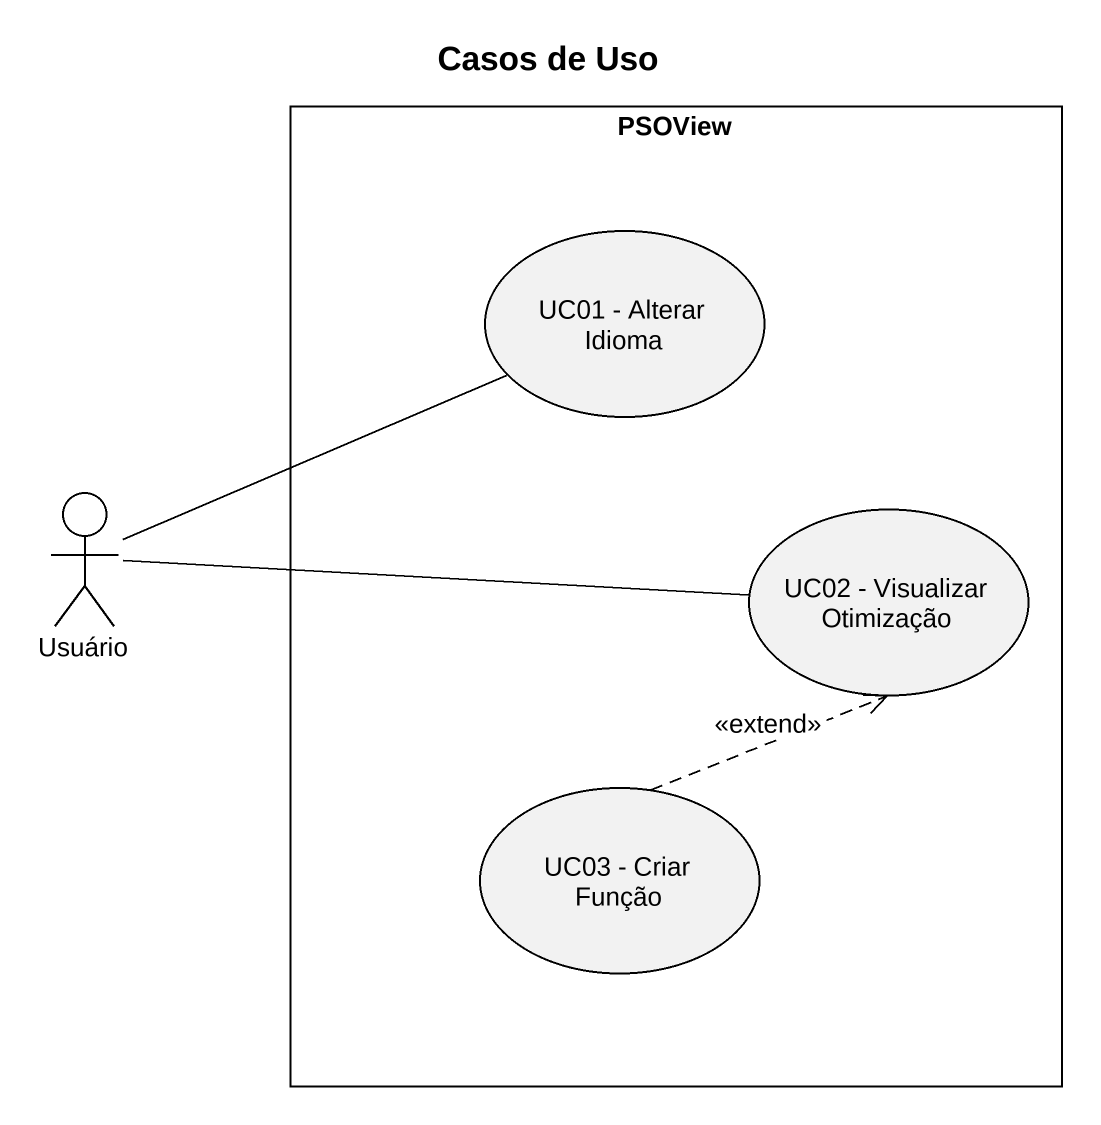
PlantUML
@startuml
title Casos de Uso
rectangle PSOView {
  usecase "UC01 - Alterar Idioma" as UC01_Alterar_Idioma
  usecase "UC02 - Visualizar Otimização" as UC02_Visualizar_Otimização
  usecase "UC03 - Criar Função" as UC03_Criar_Função
}
actor Usuário
Usuário -right- UC01_Alterar_Idioma
Usuário -right- UC02_Visualizar_Otimização
UC03_Criar_Função .up.> UC02_Visualizar_Otimização : <<extend>>
@enduml
